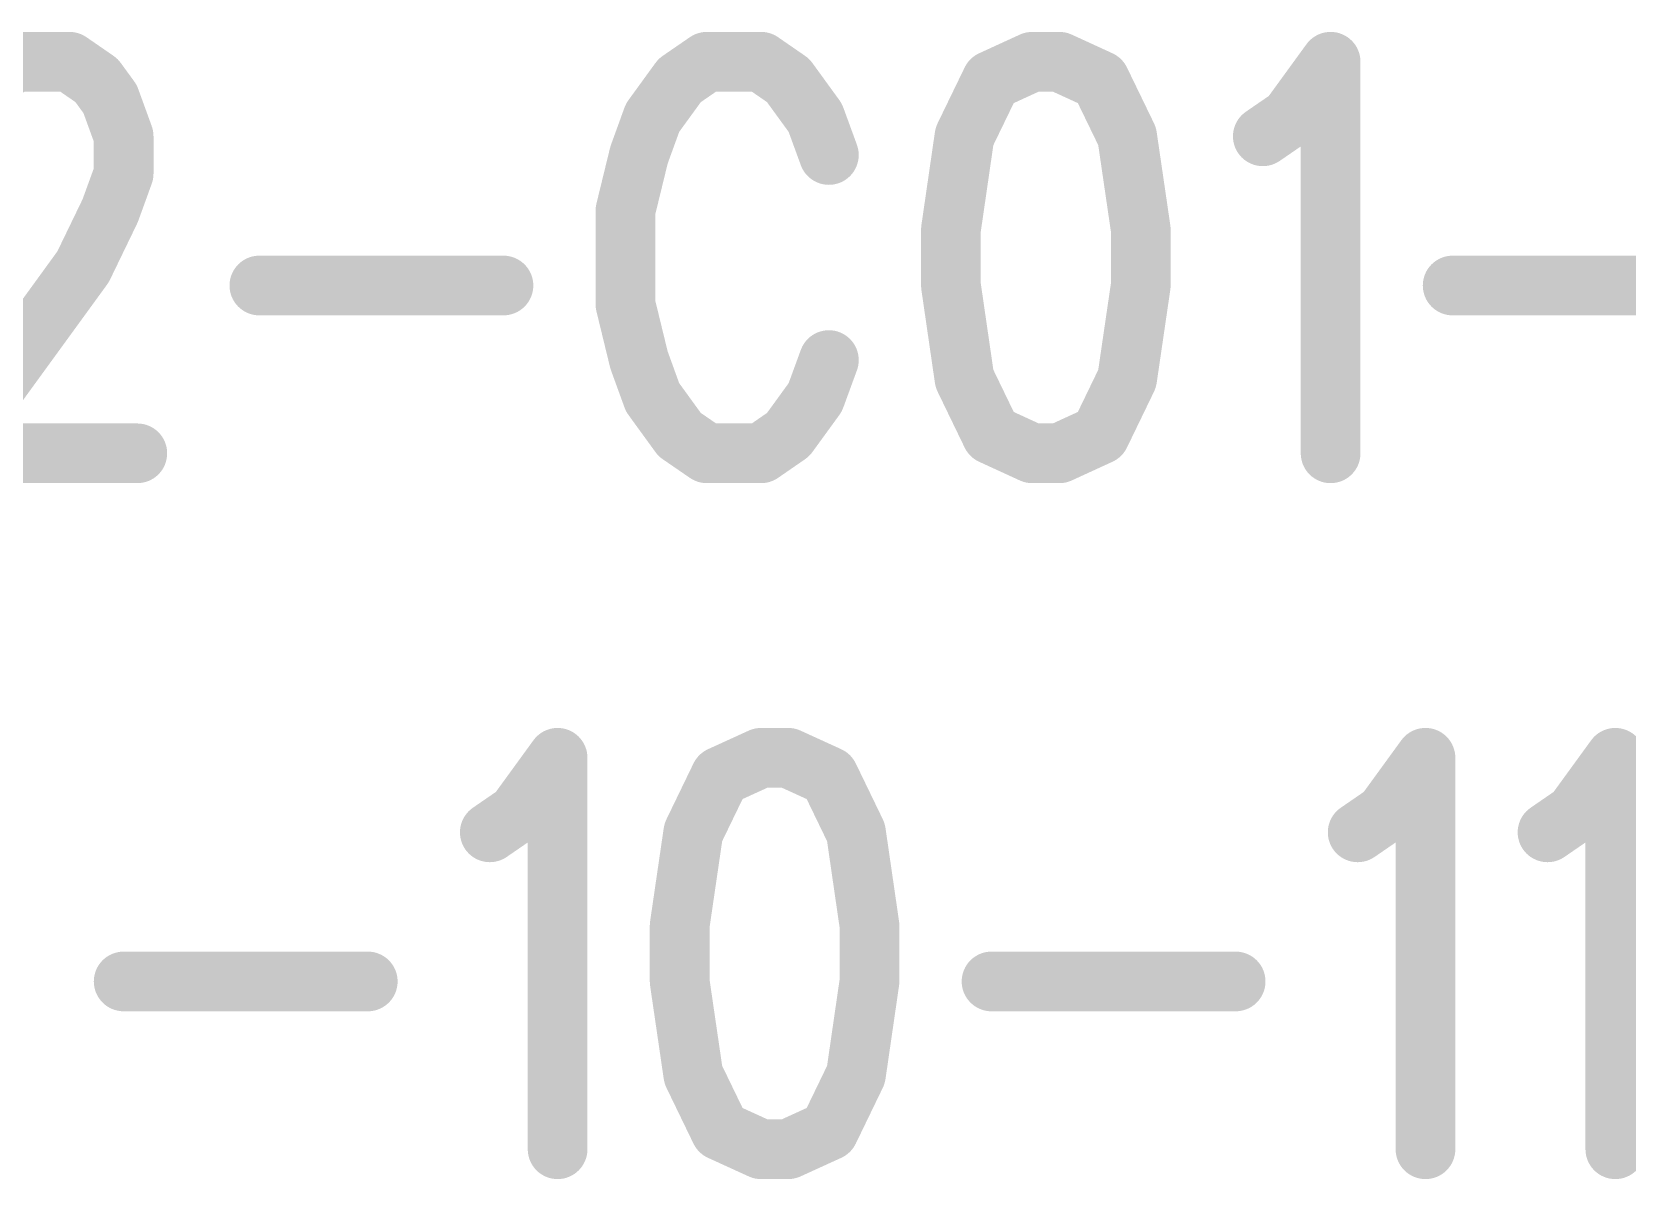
# Model space of a CAD drawing. Extents: x 98.7 to 156, y 84.7 to 176.7.
# Drawn here: x 129.315 to 133.325, y 132.839 to 135.724 of the extents above; entities that cross this region are included whole.
import ezdxf

# ---------------------------------------------------------------- set-up
doc = ezdxf.new("R2010")
doc.units = 0
doc.layers.get('0').update_dxf_attribs({"linetype": 'CONTINUOUS'})
doc.layers.add('SILK-TOP_PHO', color=14, linetype='CONTINUOUS')

# ---------------------------------------------------------------- blocks, each defined once
blk = doc.blocks.new('ROUND_61')
at = {"const_width": 0.075056}
blk.add_lwpolyline([(-0.037528, 0, 1), (0.037528, 0, 1)], format="xyb", close=True, dxfattribs=at)

msp = doc.modelspace()

# ---------------------------------------------------------------- linework, layer by layer
at = {"layer": 'SILK-TOP_PHO', "const_width": 0.150114}
for points in [[(129.204466, 135.601456), (129.272792, 135.648446)], [(129.272792, 135.648446), (129.40919, 135.648446)], [(129.40919, 135.648446), (129.477262, 135.601456)], [(131.011422, 135.648446), (130.943096, 135.601456)], [(131.14782, 135.648446), (131.011422, 135.648446)], [(131.215892, 135.601456), (131.14782, 135.648446)], [(131.829556, 135.648446), (131.727194, 135.601456)], [(131.897628, 135.648446), (131.829556, 135.648446)], [(131.99999, 135.601456), (131.897628, 135.648446)], [(132.477256, 135.50773), (132.579618, 135.648446)], [(132.579618, 135.648446), (132.579618, 134.663942)], [(129.477262, 135.601456), (129.511298, 135.55472)], [(130.943096, 135.601456), (130.875024, 135.50773)], [(131.283964, 135.50773), (131.215892, 135.601456)], [(131.727194, 135.601456), (131.659122, 135.460994)], [(132.068062, 135.460994), (131.99999, 135.601456)], [(129.511298, 135.55472), (129.545334, 135.460994)], [(130.875024, 135.50773), (130.840988, 135.414004)], [(131.318254, 135.414004), (131.283964, 135.50773)], [(132.409184, 135.460994), (132.477256, 135.50773)], [(129.545334, 135.460994), (129.545334, 135.367268)], [(131.659122, 135.460994), (131.625086, 135.226552)], [(132.102352, 135.226552), (132.068062, 135.460994)], [(130.840988, 135.414004), (130.806698, 135.273542)], [(129.545334, 135.367268), (129.511298, 135.273542)], [(129.511298, 135.273542), (129.443226, 135.132826)], [(130.806698, 135.273542), (130.806698, 135.0391)], [(131.625086, 135.226552), (131.625086, 135.085836)], [(132.102352, 135.085836), (132.102352, 135.226552)], [(129.443226, 135.132826), (129.102358, 134.663942)], [(129.886456, 135.085836), (130.50012, 135.085836)], [(131.625086, 135.085836), (131.659122, 134.851648)], [(132.068062, 134.851648), (132.102352, 135.085836)], [(132.88645, 135.085836), (133.500114, 135.085836)], [(130.806698, 135.0391), (130.840988, 134.898384)], [(130.840988, 134.898384), (130.875024, 134.804658)], [(131.283964, 134.804658), (131.318254, 134.898384)], [(131.659122, 134.851648), (131.727194, 134.710932)], [(131.99999, 134.710932), (132.068062, 134.851648)], [(130.875024, 134.804658), (130.943096, 134.710932)], [(131.215892, 134.710932), (131.283964, 134.804658)], [(130.943096, 134.710932), (131.011422, 134.663942)], [(131.14782, 134.663942), (131.215892, 134.710932)], [(131.727194, 134.710932), (131.829556, 134.663942)], [(131.897628, 134.663942), (131.99999, 134.710932)], [(129.102358, 134.663942), (129.579624, 134.663942)], [(131.011422, 134.663942), (131.14782, 134.663942)], [(131.829556, 134.663942), (131.897628, 134.663942)], [(130.534156, 133.757924), (130.636264, 133.898386)], [(130.636264, 133.898386), (130.636264, 132.914136)], [(131.14782, 133.898386), (131.045458, 133.85165)], [(131.215892, 133.898386), (131.14782, 133.898386)], [(131.318254, 133.85165), (131.215892, 133.898386)], [(132.716016, 133.757924), (132.818124, 133.898386)], [(132.818124, 133.898386), (132.818124, 132.914136)], [(133.193282, 133.757924), (133.29539, 133.898386)], [(133.29539, 133.898386), (133.29539, 132.914136)], [(131.045458, 133.85165), (130.977386, 133.710934)], [(131.386326, 133.710934), (131.318254, 133.85165)], [(130.46583, 133.710934), (130.534156, 133.757924)], [(132.64769, 133.710934), (132.716016, 133.757924)], [(133.124956, 133.710934), (133.193282, 133.757924)], [(130.977386, 133.710934), (130.943096, 133.476492)], [(131.420362, 133.476492), (131.386326, 133.710934)], [(130.943096, 133.476492), (130.943096, 133.33603)], [(131.420362, 133.33603), (131.420362, 133.476492)], [(129.545334, 133.33603), (130.158998, 133.33603)], [(130.943096, 133.33603), (130.977386, 133.101588)], [(131.386326, 133.101588), (131.420362, 133.33603)], [(131.727194, 133.33603), (132.340858, 133.33603)], [(130.977386, 133.101588), (131.045458, 132.960872)], [(131.318254, 132.960872), (131.386326, 133.101588)], [(131.045458, 132.960872), (131.14782, 132.914136)], [(131.215892, 132.914136), (131.318254, 132.960872)], [(131.14782, 132.914136), (131.215892, 132.914136)]]:
    msp.add_lwpolyline(points, dxfattribs=at)

# ---------------------------------------------------------------- block references
at = {"layer": 'SILK-TOP_PHO'}
for p in [(129.272792, 135.648446), (129.40919, 135.648446), (131.011422, 135.648446), (131.14782, 135.648446), (131.829556, 135.648446), (131.829556, 135.648446), (131.897628, 135.648446), (132.579618, 135.648446), (129.477262, 135.601456), (130.943096, 135.601456), (131.215892, 135.601456), (131.727194, 135.601456), (131.99999, 135.601456), (129.511298, 135.55472), (130.875024, 135.50773), (131.283964, 135.50773), (131.283964, 135.50773), (132.477256, 135.50773), (129.545334, 135.460994), (131.659122, 135.460994), (132.068062, 135.460994), (132.409184, 135.460994), (130.840988, 135.414004), (131.318254, 135.414004), (129.545334, 135.367268), (129.511298, 135.273542), (130.806698, 135.273542), (131.625086, 135.226552), (132.102352, 135.226552), (129.443226, 135.132826), (129.886456, 135.085836), (130.50012, 135.085836), (131.625086, 135.085836), (132.102352, 135.085836), (132.88645, 135.085836), (130.806698, 135.0391), (130.840988, 134.898384), (131.318254, 134.898384), (131.659122, 134.851648), (132.068062, 134.851648), (130.875024, 134.804658), (131.283964, 134.804658), (131.283964, 134.804658), (130.943096, 134.710932), (131.215892, 134.710932), (131.727194, 134.710932), (131.99999, 134.710932), (129.579624, 134.663942), (131.011422, 134.663942), (131.14782, 134.663942), (131.829556, 134.663942), (131.897628, 134.663942), (132.579618, 134.663942), (130.636264, 133.898386), (131.14782, 133.898386), (131.14782, 133.898386), (131.215892, 133.898386), (132.818124, 133.898386), (133.29539, 133.898386), (131.045458, 133.85165), (131.318254, 133.85165), (130.534156, 133.757924), (132.716016, 133.757924), (133.193282, 133.757924), (130.46583, 133.710934), (130.977386, 133.710934), (131.386326, 133.710934), (132.64769, 133.710934), (133.124956, 133.710934), (130.943096, 133.476492), (131.420362, 133.476492), (129.545334, 133.33603), (130.158998, 133.33603), (130.943096, 133.33603), (131.420362, 133.33603), (131.727194, 133.33603), (132.340858, 133.33603), (130.977386, 133.101588), (131.386326, 133.101588), (131.045458, 132.960872), (131.318254, 132.960872), (130.636264, 132.914136), (131.14782, 132.914136), (131.215892, 132.914136), (132.818124, 132.914136), (133.29539, 132.914136)]:
    msp.add_blockref('ROUND_61', p, dxfattribs=at)

doc.saveas('drawing.dxf')
